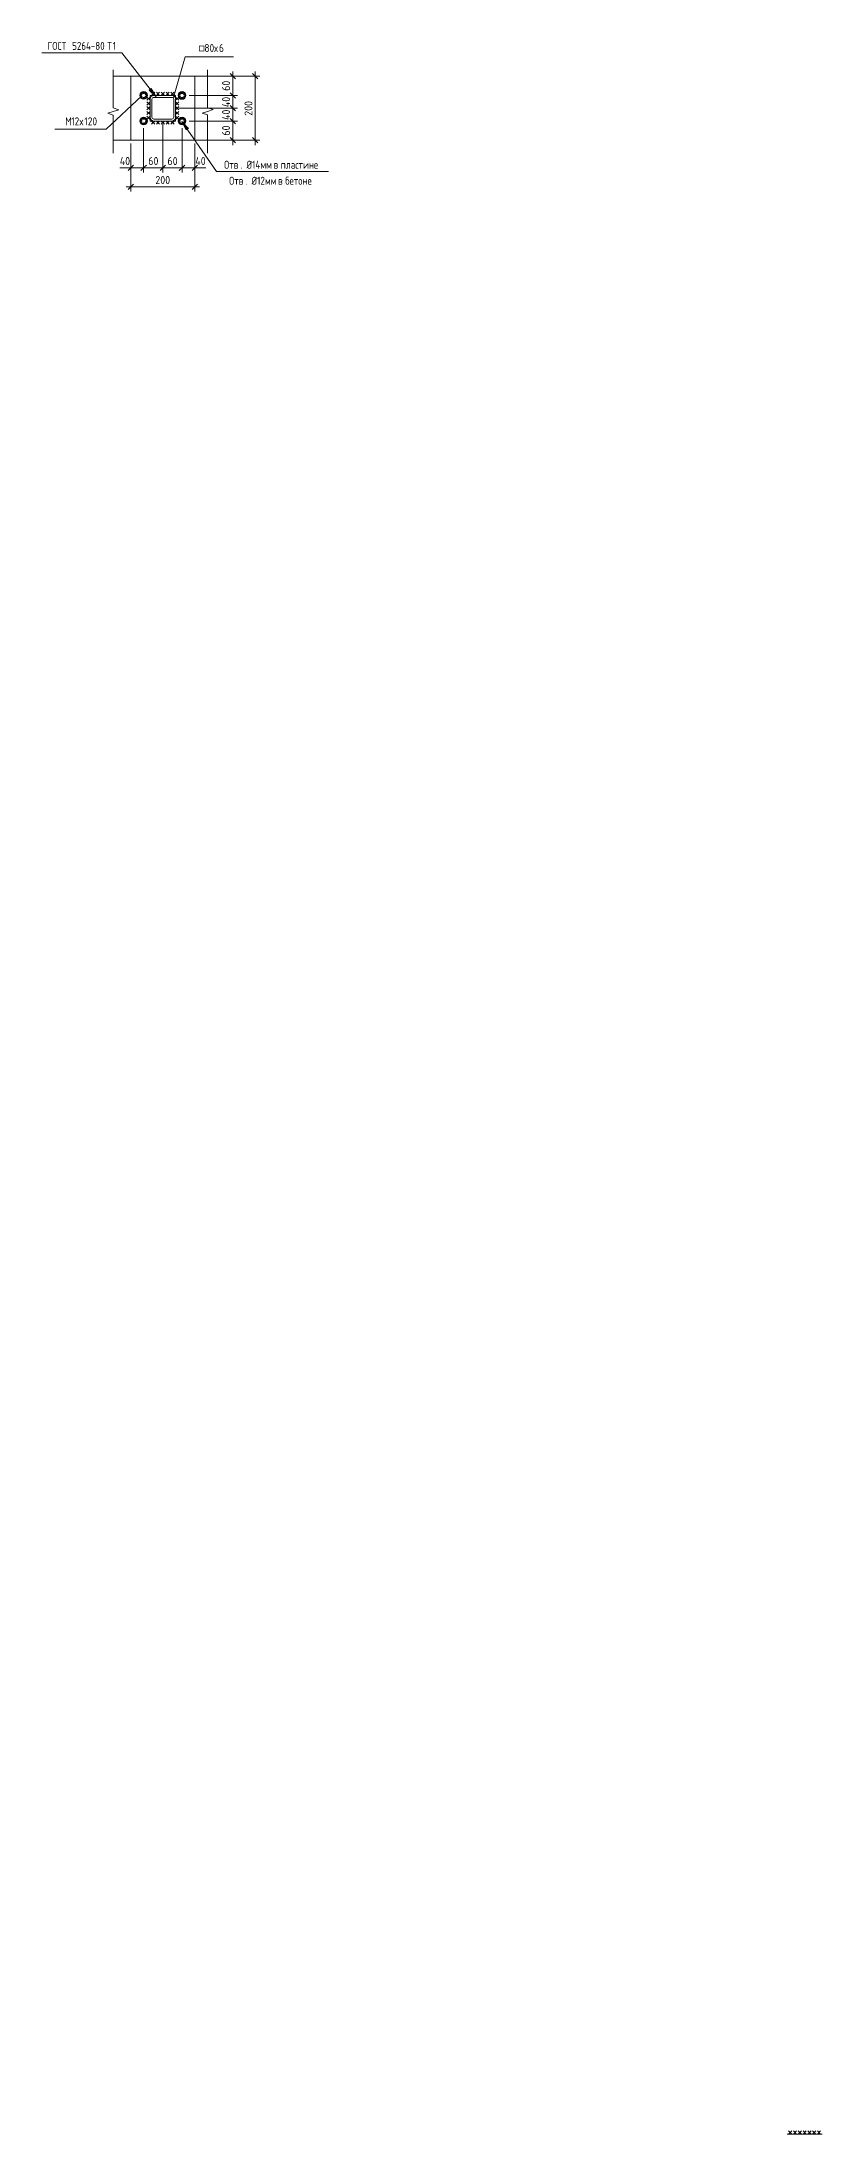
# Model space of a CAD drawing. Header units: millimetres. Extents: x 1343 to 81479, y -38120 to 27770.
# Drawn here: x 32280 to 34719, y -25816 to -19278 of the extents above; entities that cross this region are included whole.
import ezdxf

# ---------------------------------------------------------------- set-up
doc = ezdxf.new("R2010")
doc.units = ezdxf.units.MM
doc.linetypes.add('01 Штриховая _4 мм_', pattern=[6, 3.5, -2.5])
for name, color, linetype, lineweight in [('AA_Dim', 7, 'Continuous', 9), ('AA_Dim-10', 7, 'Continuous', 9), ('AA_Oformlenie', 7, 'Continuous', 9), ('AA_Vinoska', 7, 'Continuous', 9), ('AF_Balki', 7, 'Continuous', 20), ('AF_Stena_Опалубка', 253, 'Continuous', 20), ('KR_Colonna_KG', 7, 'Continuous', 20), ('KR_Detal', 7, 'Continuous', 20)]:
    doc.layers.add(name, color=color, linetype=linetype, lineweight=lineweight)
doc.styles.add('GOST Common_1', font='GOST_Common.ttf', dxfattribs={"width": 0.85, "height": 25})
doc.styles.add('ISOCPEUR_11', font='isocpeur.TTF', dxfattribs={"width": 0.85, "height": 25})
doc.styles.add('ISOCPEUR_12', font='isocpeur.TTF', dxfattribs={"width": 0.85, "height": 25})
doc.styles.add('ISOCPEUR_13', font='isocpeur.TTF', dxfattribs={"width": 0.9, "height": 25})
doc.dimstyles.new('05_Округл_5мм__прозр__1', dxfattribs={"dimscale": 304.8, "dimtxt": 25.068874, "dimasz": 0.055774, "dimexe": 0.049213, "dimexo": 0.032808, "dimgap": 0.003281, "dimtad": 1, "dimdec": 0, "dimrnd": 5, "dimdsep": 46, "dimtxsty": 'ISOCPEUR_13', "dimblk1": 'OBLIQUE', "dimblk2": 'OBLIQUE', "dimsah": 1, "dimcen": 0.09, "dimdle": 0.049213, "dimazin": 0, "dimtfac": 1, "dimtdec": 4, "dimtix": 1, "dimtmove": 1, "dimatfit": 3, "dimfxl": 1, "dimtvp": 1, "dimtolj": 1, "dimtzin": 0, "dimlwd": 18, "dimlwe": 18, "dimarcsym": 2})
doc.dimstyles.new('05_Округл_5мм__прозр__2', dxfattribs={"dimscale": 304.8, "dimtxt": 25.068874, "dimasz": 0.055774, "dimexe": 0.049213, "dimexo": 0.032808, "dimgap": 0.003281, "dimtad": 1, "dimdec": 0, "dimrnd": 5, "dimdsep": 46, "dimtxsty": 'ISOCPEUR_13', "dimblk1": 'OBLIQUE', "dimblk2": 'OBLIQUE', "dimsah": 1, "dimcen": 0.09, "dimdle": 0.049213, "dimazin": 0, "dimtfac": 1, "dimtdec": 4, "dimtix": 1, "dimtmove": 0, "dimatfit": 3, "dimfxl": 1, "dimtvp": 1, "dimtolj": 1, "dimtzin": 0, "dimlwd": 18, "dimlwe": 18, "dimarcsym": 2})

# ---------------------------------------------------------------- blocks, each defined once
blk = doc.blocks.new('354_Прокат Лист _НесКаркас_РабПлоск_ - 354_Прокат Лист _НесКаркас_РабПлоск_-4002182-КР_УЗ_Км_А')
at = {"layer": 'AF_Balki'}
for p, q in [((-2270, -19585.1), (-2270, -19385.1)), ((-2270, -19385.1), (-2070, -19385.1)), ((-2070, -19385.1), (-2070, -19585.1)), ((-2070, -19585.1), (-2270, -19585.1))]:
    blk.add_line(p, q, dxfattribs=at)
blk = doc.blocks.new('354_Анкер клиновой _СоедНесК_РабПлоск_ - M12x120_20-3827929-КР_УЗ_Км_А')
at = {"layer": 'KR_Detal', "lineweight": 9}
for start, end in [(150, 180), (180, 210), (90, 150), (210, 270), (30, 90), (270, 330), (360, 30), (330, 360)]:
    blk.add_arc((-2110, -19525.1), 9, start, end, dxfattribs=at)
for points in [[(-2120.4, -19525.1), (-2120, -19524.3), (-2119.1, -19522.9), (-2118.2, -19521.3), (-2117.8, -19520.6)], [(-2117.8, -19529.6), (-2118.2, -19528.8), (-2119.1, -19527.2), (-2120, -19525.8), (-2120.4, -19525.1)], [(-2117.8, -19520.6), (-2117.3, -19519.8), (-2116.5, -19518.2), (-2115.6, -19516.8), (-2115.2, -19516.1)], [(-2115.2, -19534.1), (-2115.6, -19533.3), (-2116.5, -19531.9), (-2117.3, -19530.3), (-2117.8, -19529.6)], [(-2115.2, -19516.1), (-2114.4, -19516.1), (-2112.7, -19516.1), (-2110.9, -19516.1), (-2110, -19516.1)], [(-2110, -19534.1), (-2110.9, -19534.1), (-2112.7, -19534.1), (-2114.4, -19534.1), (-2115.2, -19534.1)], [(-2110, -19516.1), (-2109.1, -19516.1), (-2107.3, -19516.1), (-2105.6, -19516.1), (-2104.8, -19516.1)], [(-2104.8, -19534.1), (-2105.6, -19534.1), (-2107.3, -19534.1), (-2109.1, -19534.1), (-2110, -19534.1)], [(-2104.8, -19516.1), (-2104.4, -19516.8), (-2103.5, -19518.2), (-2102.7, -19519.8), (-2102.2, -19520.6)], [(-2102.2, -19529.6), (-2102.7, -19530.3), (-2103.5, -19531.9), (-2104.4, -19533.3), (-2104.8, -19534.1)], [(-2102.2, -19520.6), (-2101.8, -19521.3), (-2100.9, -19522.9), (-2100, -19524.3), (-2099.6, -19525.1)], [(-2099.6, -19525.1), (-2100, -19525.8), (-2100.9, -19527.2), (-2101.8, -19528.8), (-2102.2, -19529.6)]]:
    blk.add_open_spline(points, degree=3, dxfattribs=at)
blk = doc.blocks.new('354_Анкер клиновой _СоедНесК_РабПлоск_ - M12x120_20-3843482-КР_УЗ_Км_А')
at = {"layer": 'KR_Detal', "lineweight": 9}
for start, end in [(150, 180), (180, 210), (90, 150), (210, 270), (30, 90), (270, 330), (360, 30), (330, 360)]:
    blk.add_arc((-2110, -19445.1), 9, start, end, dxfattribs=at)
for points in [[(-2120.4, -19445.1), (-2120, -19444.3), (-2119.1, -19442.9), (-2118.2, -19441.3), (-2117.8, -19440.6)], [(-2117.8, -19449.6), (-2118.2, -19448.8), (-2119.1, -19447.2), (-2120, -19445.8), (-2120.4, -19445.1)], [(-2117.8, -19440.6), (-2117.3, -19439.8), (-2116.5, -19438.2), (-2115.6, -19436.8), (-2115.2, -19436.1)], [(-2115.2, -19454.1), (-2115.6, -19453.3), (-2116.5, -19451.9), (-2117.3, -19450.3), (-2117.8, -19449.6)], [(-2115.2, -19436.1), (-2114.4, -19436.1), (-2112.7, -19436.1), (-2110.9, -19436.1), (-2110, -19436.1)], [(-2110, -19454.1), (-2110.9, -19454.1), (-2112.7, -19454.1), (-2114.4, -19454.1), (-2115.2, -19454.1)], [(-2110, -19436.1), (-2109.1, -19436.1), (-2107.3, -19436.1), (-2105.6, -19436.1), (-2104.8, -19436.1)], [(-2104.8, -19454.1), (-2105.6, -19454.1), (-2107.3, -19454.1), (-2109.1, -19454.1), (-2110, -19454.1)], [(-2104.8, -19436.1), (-2104.4, -19436.8), (-2103.5, -19438.2), (-2102.7, -19439.8), (-2102.2, -19440.6)], [(-2102.2, -19449.6), (-2102.7, -19450.3), (-2103.5, -19451.9), (-2104.4, -19453.3), (-2104.8, -19454.1)], [(-2102.2, -19440.6), (-2101.8, -19441.3), (-2100.9, -19442.9), (-2100, -19444.3), (-2099.6, -19445.1)], [(-2099.6, -19445.1), (-2100, -19445.8), (-2100.9, -19447.2), (-2101.8, -19448.8), (-2102.2, -19449.6)]]:
    blk.add_open_spline(points, degree=3, dxfattribs=at)
blk = doc.blocks.new('354_Шайба_ГОСТ 11371-78_СоедНесК_РабПлоск_ - Шайба_ГОСТ 11371-78-V15-КР_УЗ_Км_а')
at = {"layer": 'KR_Detal', "lineweight": 9}
for start, end in [(90, 270), (270, 90)]:
    blk.add_arc((-2110, -19525.1), 12, start, end, dxfattribs=at)
at = {"layer": 'KR_Detal', "linetype": '01 Штриховая _4 мм_', "lineweight": 9}
for start, end in [(90, 270), (270, 90)]:
    blk.add_arc((-2110, -19525.1), 6.5, start, end, dxfattribs=at)
blk = doc.blocks.new('354_Шайба_ГОСТ 11371-78_СоедНесК_РабПлоск_ - Шайба_ГОСТ 11371-78-V16-КР_УЗ_Км_а')
at = {"layer": 'KR_Detal', "lineweight": 9}
for start, end in [(90, 270), (270, 90)]:
    blk.add_arc((-2110, -19445.1), 12, start, end, dxfattribs=at)
at = {"layer": 'KR_Detal', "linetype": '01 Штриховая _4 мм_', "lineweight": 9}
for start, end in [(90, 270), (270, 90)]:
    blk.add_arc((-2110, -19445.1), 6.5, start, end, dxfattribs=at)
blk = doc.blocks.new('011_ЛинияОбрыва _ЭлУзла_Линия_ - Тип 1-4009821-КР_УЗ_Км_а')
at = {"layer": 'AA_Oformlenie'}
for p, q in [((-2030, -19483.8), (-2030, -19395.1)), ((-2030, -19595.1), (-2030, -19506.1))]:
    blk.add_line(p, q, dxfattribs=at)
blk = doc.blocks.new('Последовательность узлов - Сплошная 2мм М5-2304530-КР_УЗ_Км_А')
at = {"layer": 'AA_Oformlenie'}
for p, q in [((-2190, -19445.1), (-2210, -19445.1)), ((-2195, -19435.1), (-2205, -19445.1)), ((-2205, -19435.1), (-2195, -19445.1)), ((-2175, -19445.1), (-2195, -19445.1)), ((-2180, -19435.1), (-2190, -19445.1)), ((-2190, -19435.1), (-2180, -19445.1)), ((-2160, -19445.1), (-2180, -19445.1)), ((-2165, -19435.1), (-2175, -19445.1)), ((-2175, -19435.1), (-2165, -19445.1)), ((-2145, -19445.1), (-2165, -19445.1)), ((-2150, -19435.1), (-2160, -19445.1)), ((-2160, -19435.1), (-2150, -19445.1)), ((-2130, -19445.1), (-2150, -19445.1)), ((-2135, -19435.1), (-2145, -19445.1)), ((-2145, -19435.1), (-2135, -19445.1))]:
    blk.add_line(p, q, dxfattribs=at)
blk = doc.blocks.new('Последовательность узлов - Сплошная 2мм М5-2304530-КР_УЗ_Км_Б')
at = {"layer": 'AA_Oformlenie'}
for p, q in [((-21145.1, -145.3), (-21145.1, -165.3)), ((-21135.1, -150.3), (-21145.1, -160.3)), ((-21135.1, -160.3), (-21145.1, -150.3)), ((-21145.1, -160.3), (-21145.1, -180.3)), ((-21135.1, -165.3), (-21145.1, -175.3)), ((-21135.1, -175.3), (-21145.1, -165.3)), ((-21145.1, -175.2), (-21145.1, -195.2)), ((-21135.1, -180.2), (-21145.1, -190.2)), ((-21135.1, -190.2), (-21145.1, -180.2)), ((-21145.1, -190.2), (-21145.1, -210.2)), ((-21135.1, -195.2), (-21145.1, -205.2)), ((-21135.1, -205.2), (-21145.1, -195.2)), ((-21145.1, -205.2), (-21145.1, -225.2)), ((-21135.1, -210.2), (-21145.1, -220.2)), ((-21135.1, -220.2), (-21145.1, -210.2)), ((-21145.1, -220.1), (-21145.1, -240.1)), ((-21135.1, -225.1), (-21145.1, -235.1)), ((-21135.1, -235.1), (-21145.1, -225.1)), ((-21145.1, -235.1), (-21145.1, -255.1)), ((-21135.1, -240.1), (-21145.1, -250.1)), ((-21135.1, -250.1), (-21145.1, -240.1))]:
    blk.add_line(p, q, dxfattribs=at)
blk = doc.blocks.new('010_Текст с выноской - Текст 2 строки _стрелка_-V45-КР_УЗ_Км_а')
at = {"layer": 'AA_Vinoska'}
blk.add_line((-2298.1, -19311.5), (-2548.1, -19311.5), dxfattribs=at)
blk = doc.blocks.new('010_Текст с выноской - Текст 2 строки _стрелка_-V46-КР_УЗ_Км_а')
at = {"layer": 'AA_Vinoska'}
blk.add_line((-1652.4, -19682.9), (-2002.4, -19682.9), dxfattribs=at)
blk = doc.blocks.new('043_М_Балки_Полка_СоедНК_ - Наименование краткое_дп16-V47-КР_УЗ_Км_а')
at = {"layer": 'AA_Vinoska'}
blk.add_line((-2507.1, -19550.6), (-2347.1, -19550.6), dxfattribs=at)
blk = doc.blocks.new('043_М_КолонныКМ - ПрефиксНаименование_дп14-V48-КР_УЗ_Км_а')
at = {"layer": 'AA_Vinoska'}
blk.add_line((-2089, -19324.3), (-1949, -19324.3), dxfattribs=at)
blk = doc.blocks.new('DIMBLOCK40-КР_УЗ_Км_а')
at = {"layer": 'AA_Dim-10', "lineweight": 18}
for p, q in [((32598.2, -19547.1), (32598.2, -19686)), ((32598.2, -19671), (32598.2, -19547.1)), ((32558.2, -19595.1), (32558.2, -19686)), ((32558.2, -19671), (32558.2, -19595.1)), ((32523.6, -19671), (32566.7, -19671)), ((32543.2, -19671), (32598.2, -19671)), ((32566.7, -19671), (32578.2, -19671))]:
    blk.add_line(p, q, dxfattribs=at)
at = {"layer": 'AA_Dim-10', "lineweight": 30}
for p, q in [((32558.2, -19671), (32549.7, -19679.5)), ((32558.2, -19671), (32566.7, -19662.5)), ((32598.2, -19671), (32589.7, -19679.5)), ((32598.2, -19671), (32606.7, -19662.5))]:
    blk.add_line(p, q, dxfattribs=at)
at = {"layer": 'AA_Dim-10', "color": 0, "lineweight": 18, "insert": (32523.6, -19637.5), "char_height": 25, "width": 39.732, "attachment_point": 1, "line_spacing_factor": 1.135194, "style": 'ISOCPEUR_13'}
blk.add_mtext('40', dxfattribs=at)
blk = doc.blocks.new('_Oblique')
at = {"color": 0, "linetype": 'ByBlock', "lineweight": -2}
blk.add_line((-0.5, -0.5), (0.5, 0.5), dxfattribs=at)
blk = doc.blocks.new('DIMBLOCK41-КР_УЗ_Км_а')
at = {"layer": 'AA_Dim-10', "lineweight": 18}
for p, q in [((32598.2, -19547.1), (32598.2, -19686)), ((32598.2, -19671), (32598.2, -19547.1)), ((32658.2, -19535.1), (32658.2, -19686)), ((32658.2, -19671), (32658.2, -19535.1)), ((32598.2, -19671), (32658.2, -19671))]:
    blk.add_line(p, q, dxfattribs=at)
at = {"layer": 'AA_Dim-10', "lineweight": 30}
for p, q in [((32598.2, -19671), (32589.7, -19679.5)), ((32598.2, -19671), (32606.7, -19662.5)), ((32658.2, -19671), (32649.7, -19679.5)), ((32658.2, -19671), (32666.7, -19662.5))]:
    blk.add_line(p, q, dxfattribs=at)
at = {"layer": 'AA_Dim-10', "color": 0, "lineweight": 18, "insert": (32612.6, -19637.5), "char_height": 25, "width": 37.461, "attachment_point": 1, "line_spacing_factor": 1.135194, "style": 'ISOCPEUR_13'}
blk.add_mtext('60', dxfattribs=at)
blk = doc.blocks.new('DIMBLOCK42-КР_УЗ_Км_а')
at = {"layer": 'AA_Dim-10', "lineweight": 18}
for p, q in [((32658.2, -19535.1), (32658.2, -19686)), ((32658.2, -19671), (32658.2, -19535.1)), ((32718.2, -19547.1), (32718.2, -19686)), ((32718.2, -19671), (32718.2, -19547.1)), ((32658.2, -19671), (32718.2, -19671))]:
    blk.add_line(p, q, dxfattribs=at)
at = {"layer": 'AA_Dim-10', "lineweight": 30}
for p, q in [((32658.2, -19671), (32649.7, -19679.5)), ((32658.2, -19671), (32666.7, -19662.5)), ((32718.2, -19671), (32709.7, -19679.5)), ((32718.2, -19671), (32726.7, -19662.5))]:
    blk.add_line(p, q, dxfattribs=at)
at = {"layer": 'AA_Dim-10', "color": 0, "lineweight": 18, "insert": (32672.6, -19637.5), "char_height": 25, "width": 37.461, "attachment_point": 1, "line_spacing_factor": 1.135194, "style": 'ISOCPEUR_13'}
blk.add_mtext('60', dxfattribs=at)
blk = doc.blocks.new('DIMBLOCK43-КР_УЗ_Км_а')
at = {"layer": 'AA_Dim-10', "lineweight": 18}
for p, q in [((32718.2, -19547.1), (32718.2, -19686)), ((32718.2, -19671), (32718.2, -19547.1)), ((32758.2, -19595.1), (32758.2, -19686)), ((32758.2, -19671), (32758.2, -19595.1)), ((32718.2, -19671), (32773.2, -19671)), ((32749.7, -19671), (32738.2, -19671)), ((32792.8, -19671), (32749.7, -19671))]:
    blk.add_line(p, q, dxfattribs=at)
at = {"layer": 'AA_Dim-10', "lineweight": 30}
for p, q in [((32718.2, -19671), (32709.7, -19679.5)), ((32718.2, -19671), (32726.7, -19662.5)), ((32758.2, -19671), (32749.7, -19679.5)), ((32758.2, -19671), (32766.7, -19662.5))]:
    blk.add_line(p, q, dxfattribs=at)
at = {"layer": 'AA_Dim-10', "color": 0, "lineweight": 18, "insert": (32759.7, -19637.5), "char_height": 25, "width": 39.732, "attachment_point": 1, "line_spacing_factor": 1.135194, "style": 'ISOCPEUR_13'}
blk.add_mtext('40', dxfattribs=at)
blk = doc.blocks.new('DIMBLOCK44-КР_УЗ_Км_а')
at = {"layer": 'AA_Dim-10', "lineweight": 18}
for p, q in [((32740.2, -19525.1), (32891.8, -19525.1)), ((32876.8, -19525.1), (32740.2, -19525.1)), ((32876.8, -19600.1), (32876.8, -19525.1)), ((32768.2, -19585.1), (32891.8, -19585.1)), ((32876.8, -19585.1), (32768.2, -19585.1))]:
    blk.add_line(p, q, dxfattribs=at)
at = {"layer": 'AA_Dim-10', "lineweight": 30}
for p, q in [((32876.8, -19525.1), (32868.3, -19516.6)), ((32876.8, -19525.1), (32885.3, -19533.6)), ((32876.8, -19585.1), (32868.3, -19576.6)), ((32876.8, -19585.1), (32885.3, -19593.6))]:
    blk.add_line(p, q, dxfattribs=at)
at = {"layer": 'AA_Dim-10', "color": 0, "lineweight": 18, "insert": (32843.3, -19570.7), "char_height": 25, "width": 37.461, "attachment_point": 1, "rotation": 90, "line_spacing_factor": 1.135194, "style": 'ISOCPEUR_13'}
blk.add_mtext('60', dxfattribs=at)
blk = doc.blocks.new('DIMBLOCK45-КР_УЗ_Км_а')
at = {"layer": 'AA_Dim-10', "lineweight": 30}
for p, q in [((32876.8, -19485.1), (32868.3, -19476.6)), ((32876.8, -19525.1), (32868.3, -19516.6)), ((32876.8, -19485.1), (32885.3, -19493.6)), ((32876.8, -19525.1), (32885.3, -19533.6))]:
    blk.add_line(p, q, dxfattribs=at)
at = {"layer": 'AA_Dim-10', "lineweight": 18}
for p, q in [((32708.2, -19485.1), (32891.8, -19485.1)), ((32876.8, -19485.1), (32708.2, -19485.1)), ((32740.2, -19525.1), (32891.8, -19525.1)), ((32876.8, -19525.1), (32740.2, -19525.1)), ((32876.8, -19525.1), (32876.8, -19485.1))]:
    blk.add_line(p, q, dxfattribs=at)
at = {"layer": 'AA_Dim-10', "color": 0, "lineweight": 18, "insert": (32843.3, -19521.6), "char_height": 25, "width": 39.732, "attachment_point": 1, "rotation": 90, "line_spacing_factor": 1.135194, "style": 'ISOCPEUR_13'}
blk.add_mtext('40', dxfattribs=at)
blk = doc.blocks.new('DIMBLOCK46-КР_УЗ_Км_а')
at = {"layer": 'AA_Dim-10', "lineweight": 18}
for p, q in [((32740.2, -19445.1), (32891.8, -19445.1)), ((32876.8, -19445.1), (32740.2, -19445.1)), ((32876.8, -19485.1), (32876.8, -19445.1)), ((32708.2, -19485.1), (32891.8, -19485.1)), ((32876.8, -19485.1), (32708.2, -19485.1))]:
    blk.add_line(p, q, dxfattribs=at)
at = {"layer": 'AA_Dim-10', "lineweight": 30}
for p, q in [((32876.8, -19445.1), (32868.3, -19436.6)), ((32876.8, -19485.1), (32868.3, -19476.6)), ((32876.8, -19445.1), (32885.3, -19453.6)), ((32876.8, -19485.1), (32885.3, -19493.6))]:
    blk.add_line(p, q, dxfattribs=at)
at = {"layer": 'AA_Dim-10', "color": 0, "lineweight": 18, "insert": (32843.3, -19481.6), "char_height": 25, "width": 39.732, "attachment_point": 1, "rotation": 90, "line_spacing_factor": 1.135194, "style": 'ISOCPEUR_13'}
blk.add_mtext('40', dxfattribs=at)
blk = doc.blocks.new('DIMBLOCK47-КР_УЗ_Км_а')
at = {"layer": 'AA_Dim-10', "lineweight": 18}
for p, q in [((32768.2, -19385.1), (32891.8, -19385.1)), ((32876.8, -19385.1), (32768.2, -19385.1)), ((32876.8, -19445.1), (32876.8, -19370.1)), ((32740.2, -19445.1), (32891.8, -19445.1)), ((32876.8, -19445.1), (32740.2, -19445.1))]:
    blk.add_line(p, q, dxfattribs=at)
at = {"layer": 'AA_Dim-10', "lineweight": 30}
for p, q in [((32876.8, -19385.1), (32868.3, -19376.6)), ((32876.8, -19385.1), (32885.3, -19393.6)), ((32876.8, -19445.1), (32868.3, -19436.6)), ((32876.8, -19445.1), (32885.3, -19453.6))]:
    blk.add_line(p, q, dxfattribs=at)
at = {"layer": 'AA_Dim-10', "color": 0, "lineweight": 18, "insert": (32843.3, -19430.7), "char_height": 25, "width": 37.461, "attachment_point": 1, "rotation": 90, "line_spacing_factor": 1.135194, "style": 'ISOCPEUR_13'}
blk.add_mtext('60', dxfattribs=at)
blk = doc.blocks.new('DIMBLOCK48-КР_УЗ_Км_а')
at = {"layer": 'AA_Dim-10', "lineweight": 18}
for p, q in [((32768.2, -19385.1), (32961.8, -19385.1)), ((32946.8, -19385.1), (32768.2, -19385.1)), ((32946.8, -19600.1), (32946.8, -19370.1)), ((32768.2, -19585.1), (32961.8, -19585.1)), ((32946.8, -19585.1), (32768.2, -19585.1))]:
    blk.add_line(p, q, dxfattribs=at)
at = {"layer": 'AA_Dim-10', "lineweight": 30}
for p, q in [((32946.8, -19385.1), (32938.3, -19376.6)), ((32946.8, -19385.1), (32955.3, -19393.6)), ((32946.8, -19585.1), (32938.3, -19576.6)), ((32946.8, -19585.1), (32955.3, -19593.6))]:
    blk.add_line(p, q, dxfattribs=at)
at = {"layer": 'AA_Dim-10', "color": 0, "lineweight": 18, "insert": (32913.3, -19508.5), "char_height": 25, "width": 56.192, "attachment_point": 1, "rotation": 90, "line_spacing_factor": 1.135194, "style": 'ISOCPEUR_13'}
blk.add_mtext('200', dxfattribs=at)
blk = doc.blocks.new('DIMBLOCK49-КР_УЗ_Км_а')
at = {"layer": 'AA_Dim-10', "lineweight": 18}
for p, q in [((32558.2, -19595.1), (32558.2, -19745.5)), ((32558.2, -19730.5), (32558.2, -19595.1)), ((32758.2, -19595.1), (32758.2, -19745.5)), ((32758.2, -19730.5), (32758.2, -19595.1)), ((32543.2, -19730.5), (32773.2, -19730.5))]:
    blk.add_line(p, q, dxfattribs=at)
at = {"layer": 'AA_Dim-10', "lineweight": 30}
for p, q in [((32558.2, -19730.5), (32549.7, -19739)), ((32558.2, -19730.5), (32566.7, -19722)), ((32758.2, -19730.5), (32749.7, -19739)), ((32758.2, -19730.5), (32766.7, -19722))]:
    blk.add_line(p, q, dxfattribs=at)
at = {"layer": 'AA_Dim-10', "color": 0, "lineweight": 18, "insert": (32634.8, -19696.9), "char_height": 25, "width": 56.192, "attachment_point": 1, "line_spacing_factor": 1.135194, "style": 'ISOCPEUR_13'}
blk.add_mtext('200', dxfattribs=at)

msp = doc.modelspace()

# ---------------------------------------------------------------- hatches: boundary and pattern name
at = {"layer": 'AA_Vinoska'}
for points in [[(32637.0952, -19449.8197), (32621.8594, -19423.6765), (32615.6122, -19428.5106)], [(32717.7245, -19525.9467), (32731.4803, -19552.8981), (32737.9871, -19548.4195)]]:
    msp.add_hatch(color=256, dxfattribs=at).paths.add_polyline_path(points)

# ---------------------------------------------------------------- linework, layer by layer
for p, q in [((32637.0952, -19449.8197), (32530.0294, -19311.4571)), ((32691.5235, -19451.3367), (32727.9217, -19324.2739)), ((32727.9217, -19324.2739), (32739.172, -19324.2739)), ((32503.166, -19395.0616), (32503.166, -19365.0616)), ((32798.166, -19395.0616), (32798.166, -19365.0616)), ((32592.9174, -19446.0424), (32481.0756, -19550.6046)), ((32503.166, -19484.0616), (32520.4865, -19489.5616)), ((32621.8594, -19423.6765), (32615.6122, -19428.5106)), ((32615.6122, -19428.5106), (32637.0952, -19449.8197)), ((32637.0952, -19449.8197), (32621.8594, -19423.6765)), ((32798.166, -19483.7999), (32815.496, -19489.4307)), ((32485.836, -19500.6925), (32503.166, -19495.0616)), ((32503.166, -19506.3233), (32485.836, -19500.6925)), ((32520.4865, -19489.5616), (32503.166, -19495.0616)), ((32717.7245, -19525.9467), (32731.4803, -19552.8981)), ((32737.9871, -19548.4195), (32717.7245, -19525.9467)), ((32717.7245, -19525.9467), (32825.7756, -19682.9304)), ((32731.4803, -19552.8981), (32737.9871, -19548.4195)), ((32780.8455, -19500.5616), (32798.166, -19495.0616)), ((32798.166, -19506.0616), (32780.8455, -19500.5616)), ((32815.496, -19489.4307), (32798.166, -19495.0616)), ((32503.166, -19595.0616), (32503.166, -19625.0616)), ((32798.166, -19595.0616), (32798.166, -19625.0616))]:
    msp.add_line(p, q, dxfattribs=at)
at = {"layer": 'AF_Stena_Опалубка'}
for p, q in [((32503.166, -19385.0616), (32798.166, -19385.0616)), ((32798.166, -19585.0616), (32503.166, -19585.0616))]:
    msp.add_line(p, q, dxfattribs=at)
at = {"layer": 'KR_Colonna_KG'}
for p, q in [((32618.166, -19457.0616), (32618.166, -19513.0616)), ((32624.166, -19513.0616), (32624.166, -19457.0616)), ((32686.166, -19445.0616), (32630.166, -19445.0616)), ((32630.166, -19451.0616), (32686.166, -19451.0616)), ((32692.166, -19457.0616), (32692.166, -19513.0616)), ((32698.166, -19513.0616), (32698.166, -19457.0616)), ((32686.166, -19519.0616), (32630.166, -19519.0616)), ((32630.166, -19525.0616), (32686.166, -19525.0616))]:
    msp.add_line(p, q, dxfattribs=at)
for centre, radius, start, end in [((32630.166, -19457.0616), 12, 90, 180), ((32630.166, -19457.0616), 6, 90, 180), ((32686.166, -19457.0616), 12, 0, 90), ((32686.166, -19457.0616), 6, 0, 90), ((32630.166, -19513.0616), 12, 180, 270), ((32630.166, -19513.0616), 6, 180, 270), ((32686.166, -19513.0616), 12, 270, 360), ((32686.166, -19513.0616), 6, 270, 360)]:
    msp.add_arc(centre, radius, start, end, dxfattribs=at)

# ---------------------------------------------------------------- block references
at = {"layer": 'AA_Oformlenie'}
for name, p, rotation in [('Последовательность узлов - Сплошная 2мм М5-2304530-КР_УЗ_Км_Б', (34463.6275, -4670.908), 90.00000000000011), ('Последовательность узлов - Сплошная 2мм М5-2304530-КР_УЗ_Км_А', (13173.1044, -17315.0616), 90), ('011_ЛинияОбрыва _ЭлУзла_Линия_ - Тип 1-4009821-КР_УЗ_Км_а', (30473.166, -38990.1232), 180), ('Последовательность узлов - Сплошная 2мм М5-2304530-КР_УЗ_Км_А', (52143.2276, -21655.0616), 270), ('Последовательность узлов - Сплошная 2мм М5-2304530-КР_УЗ_Км_А', (30488.166, -38970.1232), 180)]:
    msp.add_blockref(name, p, dxfattribs=dict(at, rotation=rotation))
for name in ['Последовательность узлов - Сплошная 2мм М5-2304530-КР_УЗ_Км_А', '011_ЛинияОбрыва _ЭлУзла_Линия_ - Тип 1-4009821-КР_УЗ_Км_а']:
    msp.add_blockref(name, (34828.166, 0), dxfattribs=at)
at = {"layer": 'AA_Vinoska'}
for name in ['010_Текст с выноской - Текст 2 строки _стрелка_-V45-КР_УЗ_Км_а', '043_М_КолонныКМ - ПрефиксНаименование_дп14-V48-КР_УЗ_Км_а', '043_М_Балки_Полка_СоедНК_ - Наименование краткое_дп16-V47-КР_УЗ_Км_а', '010_Текст с выноской - Текст 2 строки _стрелка_-V46-КР_УЗ_Км_а']:
    msp.add_blockref(name, (34828.166, 0), dxfattribs=at)
at = {"layer": 'AF_Balki'}
msp.add_blockref('354_Прокат Лист _НесКаркас_РабПлоск_ - 354_Прокат Лист _НесКаркас_РабПлоск_-4002182-КР_УЗ_Км_А', (34828.166, 0), dxfattribs=at)
at = {"layer": 'KR_Detal', "lineweight": 9}
for name in ['354_Анкер клиновой _СоедНесК_РабПлоск_ - M12x120_20-3827929-КР_УЗ_Км_А', '354_Анкер клиновой _СоедНесК_РабПлоск_ - M12x120_20-3843482-КР_УЗ_Км_А']:
    msp.add_blockref(name, (34828.166, 0), dxfattribs=at)
at = {"layer": 'KR_Detal', "lineweight": 9, "rotation": 180}
for name in ['354_Анкер клиновой _СоедНесК_РабПлоск_ - M12x120_20-3827929-КР_УЗ_Км_А', '354_Анкер клиновой _СоедНесК_РабПлоск_ - M12x120_20-3843482-КР_УЗ_Км_А']:
    msp.add_blockref(name, (30488.166, -38970.1227), dxfattribs=at)
at = {"layer": 'KR_Detal', "linetype": '01 Штриховая _4 мм_', "lineweight": 9, "rotation": 180}
for name in ['354_Шайба_ГОСТ 11371-78_СоедНесК_РабПлоск_ - Шайба_ГОСТ 11371-78-V15-КР_УЗ_Км_а', '354_Шайба_ГОСТ 11371-78_СоедНесК_РабПлоск_ - Шайба_ГОСТ 11371-78-V16-КР_УЗ_Км_а']:
    msp.add_blockref(name, (30488.166, -38970.1227), dxfattribs=at)
at = {"layer": 'KR_Detal', "linetype": '01 Штриховая _4 мм_', "lineweight": 9}
for name in ['354_Шайба_ГОСТ 11371-78_СоедНесК_РабПлоск_ - Шайба_ГОСТ 11371-78-V16-КР_УЗ_Км_а', '354_Шайба_ГОСТ 11371-78_СоедНесК_РабПлоск_ - Шайба_ГОСТ 11371-78-V15-КР_УЗ_Км_а']:
    msp.add_blockref(name, (34828.166, 0), dxfattribs=at)

# ---------------------------------------------------------------- texts
at = {"layer": 'AA_Vinoska', "char_height": 25, "attachment_point": 1}
for s, insert, width, style in [('ГОСТ', (32297.7991, -19277.634), 77.683519, 'GOST Common_1'), (' 5264-80 ', (32361.8944, -19277.634), 148.552694, 'GOST Common_1'), ('\\fGOST Common|b0|i0|c204|p34|;\\W.85;Т', (32484.4626, -19277.634), 20.443031, 'GOST Common_1'), ('\\fGOST Common|b0|i0|c204|p34|;\\W.85;1', (32501.3298, -19277.634), 12.947253, 'GOST Common_1'), ('80', (32788.0741, -19284.2871), 36.797456, 'ISOCPEUR_12'), ('\\fISOCPEUR|b0|i0|c204|p34|;\\W.85;6', (32833.6155, -19284.2871), 18.398728, 'ISOCPEUR_12'), ('\\fISOCPEUR|b0|i0|c130|p34|;\\W.85;□', (32768.9579, -19284.2871), 23.168769, 'ISOCPEUR_11'), ('\\fISOCPEUR|b0|i0|c204|p34|;\\W.85;х', (32818.435, -19284.2871), 18.398728, 'ISOCPEUR_12'), ('\\fISOCPEUR|b0|i0|c204|p34|;\\W.85;М', (32352.8167, -19513.501), 23.168769, 'ISOCPEUR_12'), ('12', (32371.9328, -19513.501), 31.345981, 'ISOCPEUR_12'), ('\\fISOCPEUR|b0|i0|c204|p34|;\\W.85;х', (32397.7959, -19513.501), 18.398728, 'ISOCPEUR_12'), ('120', (32412.9763, -19513.501), 49.744709, 'ISOCPEUR_12'), ('Отв', (32849.6852, -19649.1074), 62.010528, 'GOST Common_1'), ('. Ø14', (32900.849, -19649.1074), 75.639216, 'GOST Common_1'), ('мм', (32963.2576, -19649.1074), 40.886063, 'GOST Common_1'), ('\\fGOST Common|b0|i0|c204|p34|;\\W.85; ', (32996.992, -19649.1074), 8.858647, 'GOST Common_1'), ('\\fGOST Common|b0|i0|c204|p34|;\\W.85;в', (33004.3011, -19649.1074), 18.398728, 'GOST Common_1'), ('\\fGOST Common|b0|i0|c204|p34|;\\W.85; ', (33019.4816, -19649.1074), 8.858647, 'GOST Common_1'), ('пластине', (33026.7907, -19649.1074), 151.278431, 'GOST Common_1'), ('Отв', (32865.4527, -19699.1074), 62.010528, 'GOST Common_1'), ('. Ø12', (32916.6165, -19699.1074), 73.594912, 'GOST Common_1'), ('мм', (32977.3384, -19699.1074), 40.886063, 'GOST Common_1'), ('\\fGOST Common|b0|i0|c204|p34|;\\W.85; ', (33011.0728, -19699.1074), 8.858647, 'GOST Common_1'), ('\\fGOST Common|b0|i0|c204|p34|;\\W.85;в', (33018.3819, -19699.1074), 18.398728, 'GOST Common_1'), ('\\fGOST Common|b0|i0|c204|p34|;\\W.85; ', (33033.5624, -19699.1074), 8.858647, 'GOST Common_1'), ('бетоне', (33040.8715, -19699.1074), 115.162409, 'GOST Common_1')]:
    msp.add_mtext(s, dxfattribs=dict(at, insert=insert, width=width, style=style))

# ---------------------------------------------------------------- dimensions: what is measured, and where the dimension line sits
at = {"layer": 'AA_Dim', "lineweight": 18}
for base, p1, p2, override, picture, middle in [((32876.8235, -19385.0616), (32730.166, -19445.0616), (32758.166, -19385.0616), {"dimpost": '<>', "dimfxl": 66.211781}, 'DIMBLOCK47-КР_УЗ_Км_а', (32863.3235, -19415.0616)), ((32946.8235, -19385.0616), (32758.166, -19585.0616), (32758.166, -19385.0616), {"dimpost": '<>', "dimfxl": 200}, 'DIMBLOCK48-КР_УЗ_Км_а', (32933.3235, -19485.0616)), ((32876.8235, -19445.0616), (32698.166, -19485.0616), (32730.166, -19445.0616), {"dimpost": '<>', "dimfxl": 51.224994}, 'DIMBLOCK46-КР_УЗ_Км_а', (32863.3235, -19465.0616)), ((32876.8235, -19485.0616), (32730.166, -19525.0611), (32698.166, -19485.0616), {"dimpost": '<>', "dimfxl": 51.224618}, 'DIMBLOCK45-КР_УЗ_Км_а', (32863.3235, -19505.0614)), ((32876.8235, -19525.0611), (32758.166, -19585.0616), (32730.166, -19525.0611), {"dimpost": '<>', "dimfxl": 66.212217}, 'DIMBLOCK44-КР_УЗ_Км_а', (32863.3235, -19555.0614))]:
    dim = msp.add_linear_dim(base=base, p1=p1, p2=p2, angle=90, dimstyle='05_Округл_5мм__прозр__2', override=override, dxfattribs=at)
    dim.commit()
    dim.dimension.update_dxf_attribs({"geometry": picture, "text_midpoint": middle})
for base, p1, p2, picture, middle in [((32598.166, -19671.0495), (32558.166, -19585.0616), (32598.166, -19537.0611), 'DIMBLOCK40-КР_УЗ_Км_а', (32543.4313, -19654.1483)), ((32758.166, -19671.0495), (32718.166, -19537.0611), (32758.166, -19585.0616), 'DIMBLOCK43-КР_УЗ_Км_а', (32779.5227, -19654.1483))]:
    dim = msp.add_linear_dim(base=base, p1=p1, p2=p2, dimstyle='05_Округл_5мм__прозр__1', override={"dimpost": '<>', "dimfxl": 62.482367}, dxfattribs=at)
    dim.commit()
    dim.dimension.update_dxf_attribs({"geometry": picture, "text_midpoint": middle, "dimtype": 160})
for base, p1, p2, override, picture, middle in [((32658.166, -19671.0495), (32598.166, -19537.0611), (32658.166, -19525.0616), {"dimpost": '<>', "dimfxl": 61.18814}, 'DIMBLOCK41-КР_УЗ_Км_а', (32628.166, -19657.5495)), ((32718.166, -19671.0495), (32658.166, -19525.0616), (32718.166, -19537.0611), {"dimpost": '<>', "dimfxl": 61.18814}, 'DIMBLOCK42-КР_УЗ_Км_а', (32688.166, -19657.5495)), ((32758.166, -19730.4871), (32558.166, -19585.0616), (32758.166, -19585.0616), {"dimpost": '<>', "dimfxl": 200}, 'DIMBLOCK49-КР_УЗ_Км_а', (32658.166, -19716.9871))]:
    dim = msp.add_linear_dim(base=base, p1=p1, p2=p2, dimstyle='05_Округл_5мм__прозр__2', override=override, dxfattribs=at)
    dim.commit()
    dim.dimension.update_dxf_attribs({"geometry": picture, "text_midpoint": middle})

doc.saveas('drawing.dxf')
